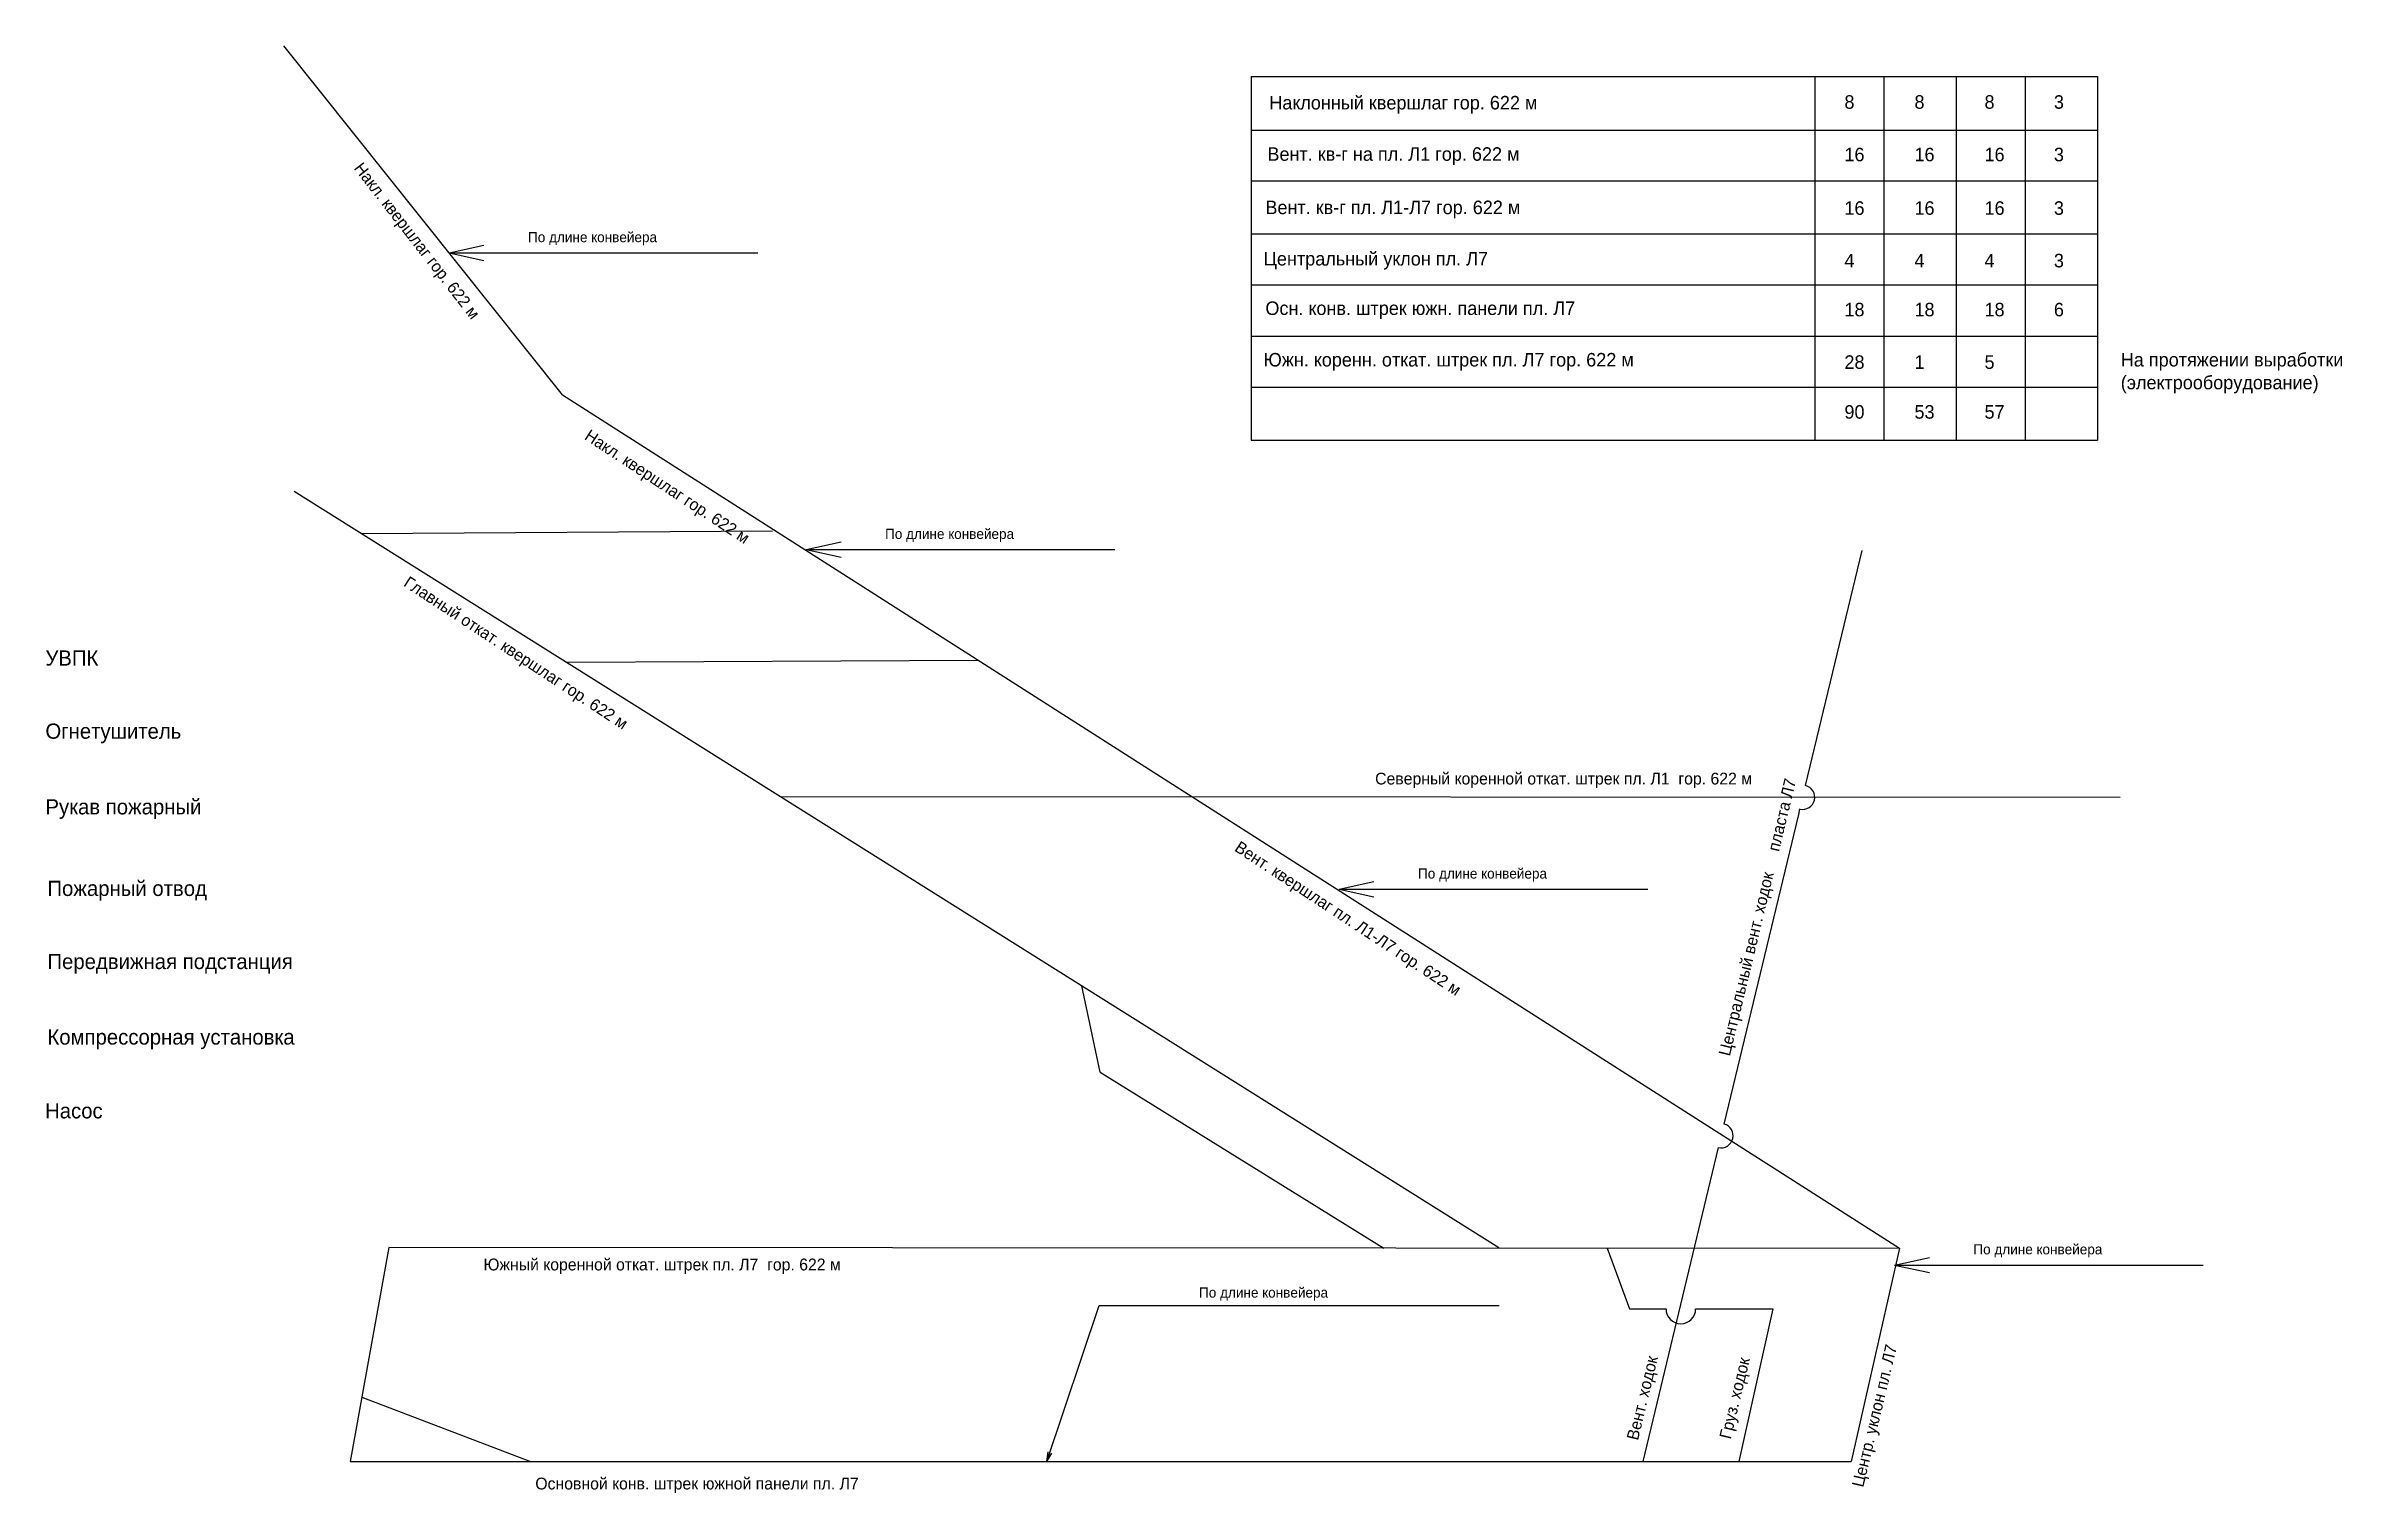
# Model space of a CAD drawing. Header units: millimetres. Extents: x -35 to 1325, y 111 to 967.
import ezdxf

# ---------------------------------------------------------------- set-up
doc = ezdxf.new("R2010")
doc.units = ezdxf.units.MM

msp = doc.modelspace()

# ---------------------------------------------------------------- linework, layer by layer
for p, q in [((271.3, 760.9), (106.1, 967.5)), ((679.1, 949.4), (1180.5, 949.4)), ((679.1, 949.4), (679.1, 734.1)), ((1013, 949.4), (1013, 734.1)), ((1053.9, 949.4), (1053.9, 734.1)), ((1096.8, 949.4), (1096.8, 734.1)), ((1137.6, 949.4), (1137.6, 734.1)), ((1180.5, 949.4), (1180.5, 734.1)), ((679.1, 917.7), (1180.5, 917.7)), ((679.1, 887.6), (1180.5, 887.6)), ((204.1, 845), (224.7, 849.5)), ((204.1, 845), (386.9, 845)), ((204.1, 845), (224.7, 840.5)), ((679.1, 856.2), (1180.5, 856.2)), ((679.1, 826.1), (1180.5, 826.1)), ((679.1, 795.6), (1180.5, 795.6)), ((679.1, 765.5), (1180.5, 765.5)), ((271.3, 760.9), (1063.2, 255.7)), ((679.1, 734.1), (1180.5, 734.1)), ((112.2, 703.9), (825.8, 256.1)), ((152.1, 678.9), (395.7, 680.3)), ((415.6, 669.3), (436.2, 673.8)), ((415.6, 669.3), (598.4, 669.3)), ((415.6, 669.3), (436.2, 664.8)), ((1007.6, 529.6), (1041.1, 668.7)), ((273.7, 602.6), (517.3, 603.9)), ((1193.9, 522.6), (400.7, 522.9)), ((959.4, 329.1), (1003.5, 512.4)), ((1003.5, 512.4), (1004.2, 515.7)), ((731.2, 468.2), (751.9, 472.7)), ((731.2, 468.2), (914.1, 468.2)), ((731.2, 468.2), (751.9, 463.7)), ((589.8, 359.8), (578.9, 411)), ((589.8, 359.8), (757.7, 255.7)), ((911.3, 129.4), (956, 315.2)), ((168.3, 256.1), (145.4, 129.4)), ((1063.2, 255.5), (168.3, 256.1)), ((890, 255.6), (903.3, 219.7)), ((1063.2, 255.7), (1034.6, 129.4)), ((1060.3, 245.7), (1081, 250.2)), ((1060.3, 245.7), (1243.2, 245.7)), ((1060.3, 245.7), (1081, 241.2)), ((558.2, 129.4), (589.2, 221.8)), ((589.2, 221.8), (826.1, 221.8)), ((903.3, 219.7), (924.9, 219.7)), ((942.5, 219.7), (988.2, 219.7)), ((988.2, 219.7), (968.1, 129.4)), ((152.3, 167.4), (252.3, 129.4)), ((145.4, 129.4), (1034.6, 129.4)), ((558.2, 129.4), (558.9, 135)), ((558.2, 129.4), (561.1, 134.3))]:
    msp.add_line(p, q)
for centre, radius, start, end in [((1005.9, 522.6), 7.16, 256.4766, 76.4766), ((957.5, 322.2), 7.16, 258.2274, 74.7258), ((933.7, 219.7), 8.78, 180, 0)]:
    msp.add_arc(centre, radius, start, end)

# ---------------------------------------------------------------- texts
for s, height, p in [('Наклонный квершлаг гор. 622 м', 8, (689.9, 929.9)), ('8', 8, (1030.6, 930.3)), ('8', 8, (1072.1, 930.3)), ('8', 8, (1113.6, 930.3)), ('3', 8, (1154.7, 930.3)), ('Вент. кв-г на пл. Л1 гор. 622 м', 8, (688.8, 899.5)), ('16', 8, (1030.6, 899.2)), ('16', 8, (1072.1, 899.2)), ('16', 8, (1113.6, 899.2)), ('3', 8, (1154.7, 899.2)), ('Вент. кв-г пл. Л1-Л7 гор. 622 м', 8, (687.6, 867.9)), ('16', 8, (1030.6, 867.5)), ('16', 8, (1072.1, 867.5)), ('16', 8, (1113.6, 867.5)), ('3', 8, (1154.7, 867.5)), ('По длине конвейера', 6, (250.8, 851.3)), ('Центральный уклон пл. Л7', 8, (686.5, 837.5)), ('4', 8, (1030.6, 836.4)), ('4', 8, (1072.1, 836.4)), ('4', 8, (1113.6, 836.4)), ('3', 8, (1154.7, 836.4)), ('Осн. конв. штрек южн. панели пл. Л7', 8, (687.6, 808.2)), ('18', 8, (1030.6, 807.4)), ('18', 8, (1072.1, 807.4)), ('18', 8, (1113.6, 807.4)), ('6', 8, (1154.7, 807.4)), ('Южн. коренн. откат. штрек пл. Л7 гор. 622 м', 8, (686.5, 777.7)), ('28', 8, (1030.6, 776.3)), ('1', 8, (1072.1, 776.3)), ('5', 8, (1113.6, 776.3)), ('На протяжении выработки', 8, (1194.3, 777.7)), ('(электрооборудование)', 8, (1194.3, 764.2)), ('90', 8, (1030.6, 746.8)), ('53', 8, (1072.1, 746.8)), ('57', 8, (1113.6, 746.8)), ('По длине конвейера', 6, (462.3, 675.6)), ('УВПК', 9, (-35.1, 600.6)), ('Огнетушитель', 9, (-35.1, 557.3)), ('Северный коренной откат. штрек пл. Л1  гор. 622 м', 7, (752.6, 530.2)), ('Рукав пожарный', 9, (-35.1, 512.5)), ('По длине конвейера', 6, (778, 474.5)), ('Пожарный отвод', 9, (-33.9, 464.2)), ('Передвижная подстанция', 9, (-33.9, 420.9)), ('Компрессорная установка', 9, (-33.9, 376.2)), ('Насос', 9, (-35.3, 332.5)), ('По длине конвейера', 6, (1107, 252)), ('Южный коренной откат. штрек пл. Л7  гор. 622 м', 7, (224.4, 242.5)), ('По длине конвейера', 6, (648.3, 226.4)), ('Основной конв. штрек южной панели пл. Л7', 7, (255.1, 112.8))]:
    msp.add_text(s, height=height).set_placement(p)
for s, rotation, p in [('Накл. квершлаг гор. 622 м', 307.8742, (147.3, 895)), ('Накл. квершлаг гор. 622 м', 326.6916, (283.7, 735)), ('Главный откат. квершлаг гор. 622 м', 326.6916, (176.5, 648.1)), ('Центральный вент. ходок     пласта Л7', 76.4766, (962.7, 369)), ('Вент. квершлаг пл. Л1-Л7 гор. 622 м', 326.6916, (668.8, 491.3)), ('Вент. ходок', 76.4766, (908.3, 141.5)), ('Груз. ходок', 76.4766, (963.2, 142.2)), ('Центр. уклон пл. Л7', 76.4766, (1041.7, 113.7))]:
    msp.add_text(s, height=7, rotation=rotation).set_placement(p)

doc.saveas('drawing.dxf')
